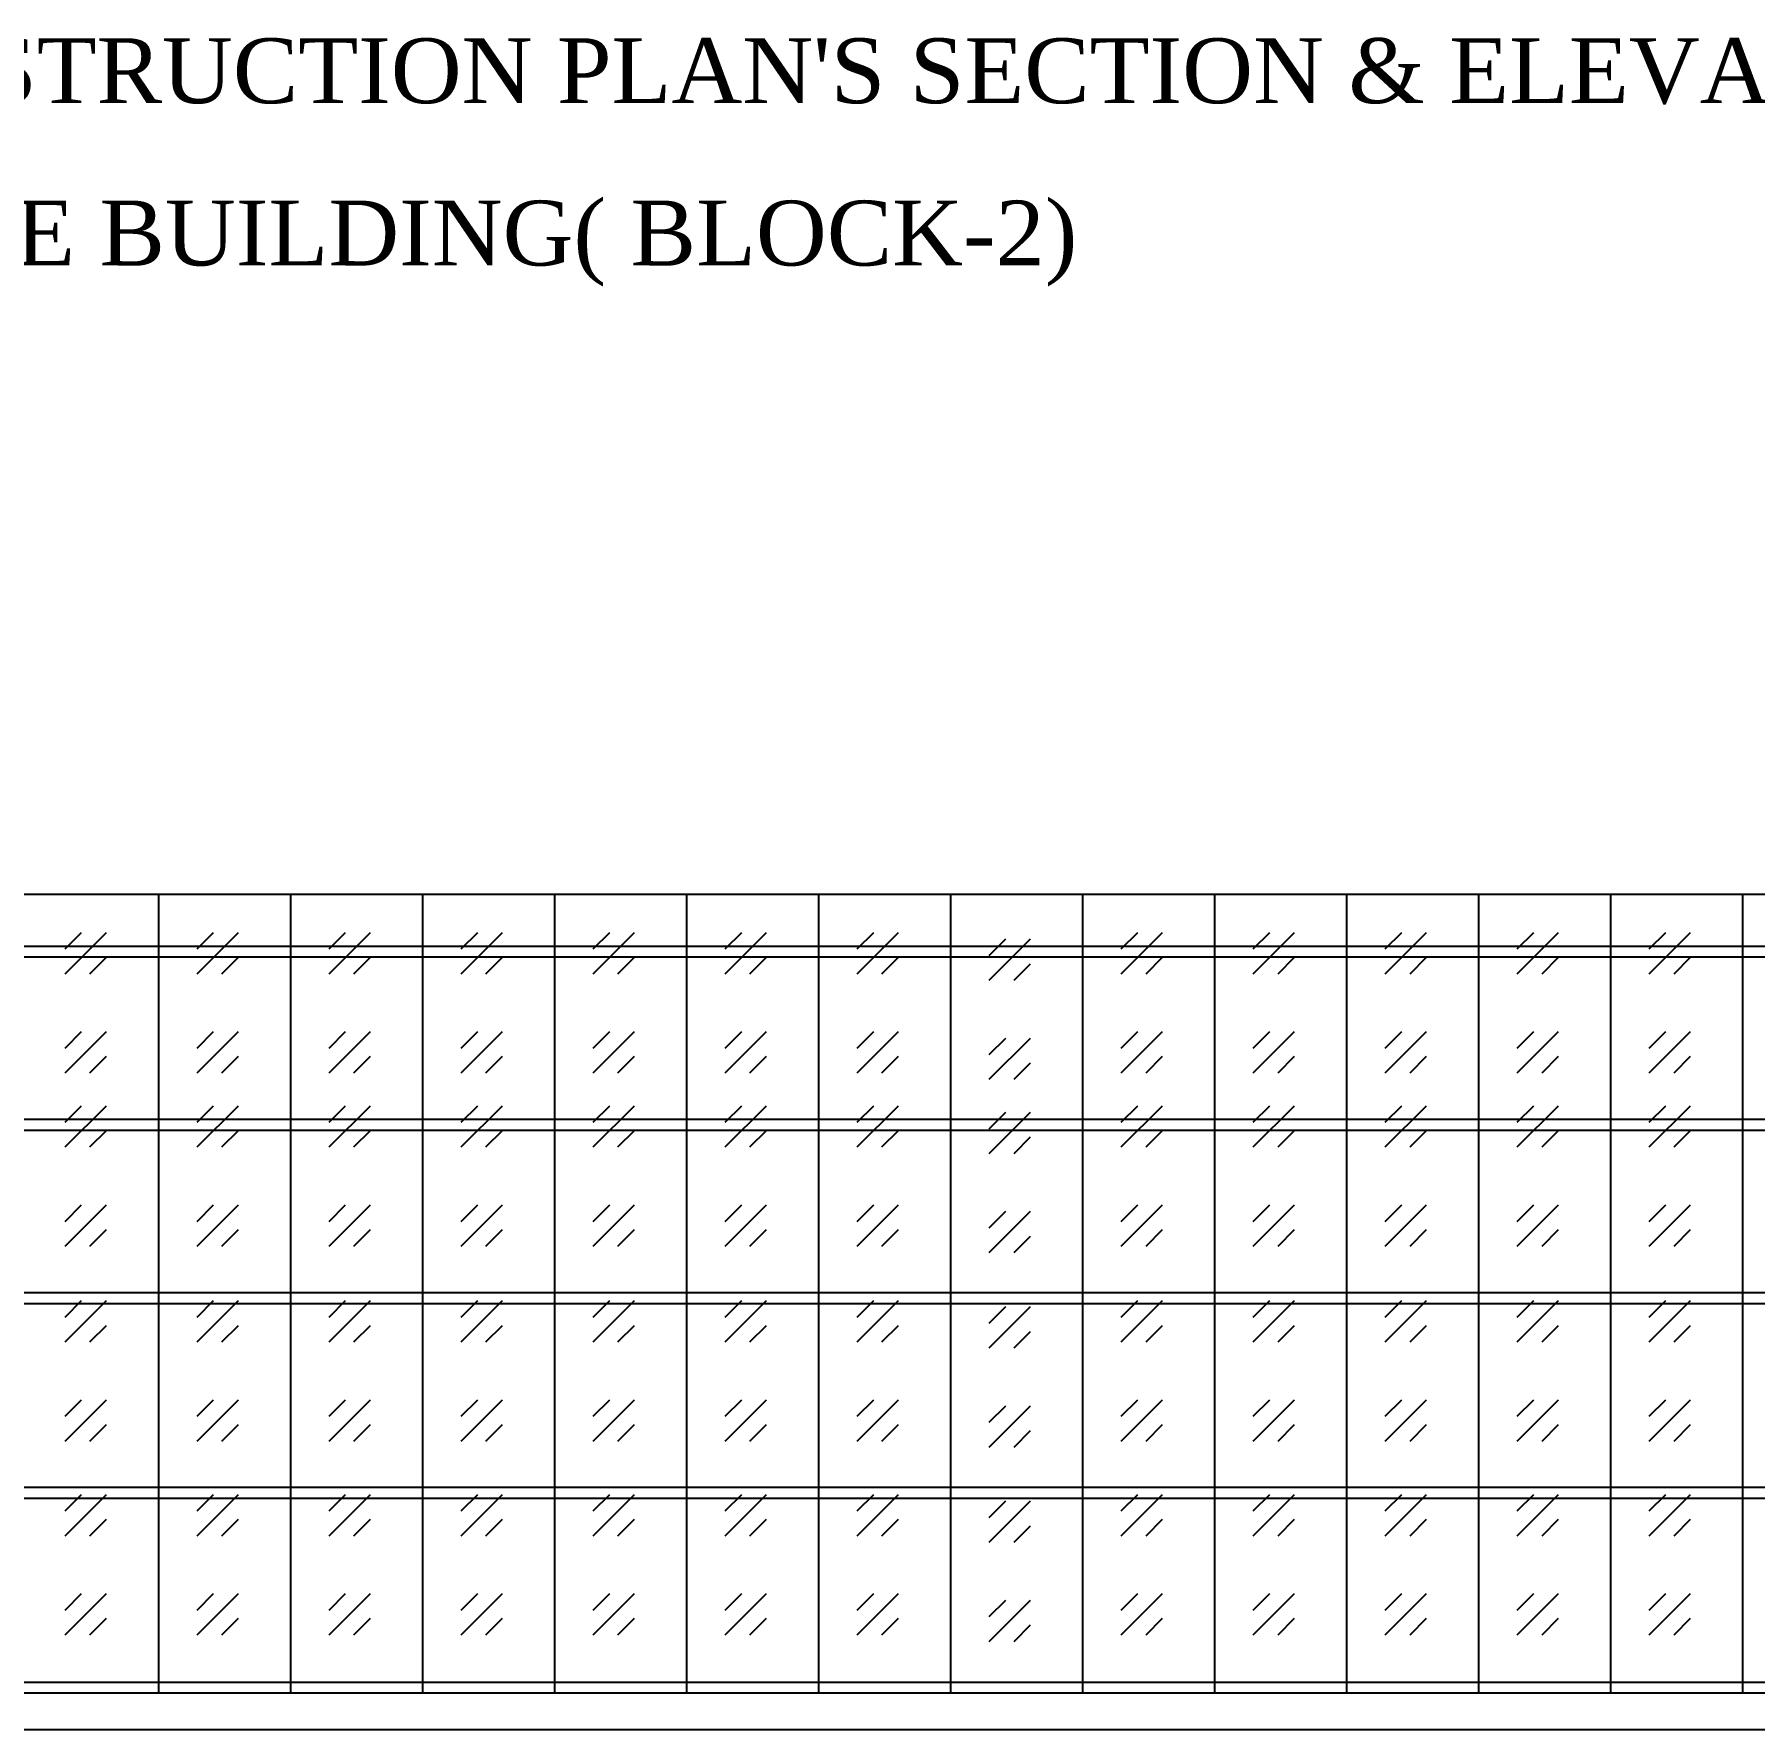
# Model space of a CAD drawing. Header units: metres. Extents: x 3229 to 14086, y -2906 to 1156.
# Drawn here: x 13930.67 to 13970.41, y -2724.19 to -2685.01 of the extents above; entities that cross this region are included whole.
import ezdxf

# ---------------------------------------------------------------- set-up
doc = ezdxf.new("R2010")
doc.units = ezdxf.units.M
doc.header["$MEASUREMENT"] = 0
doc.styles.add('i', font='romantic.ttf')

msp = doc.modelspace()

# ---------------------------------------------------------------- hatches: boundary and pattern name
at = {"ltscale": 0.2}
h = msp.add_hatch(dxfattribs=at)
h.set_pattern_fill('GOST_GLASS', color=0, scale=0.27)
h.set_pattern_definition([(45, (-29196551.2373, 4664351.4465), (2.29102597104, 0), [1.35, -1.89]), (45, (-29196550.6645, 4664351.4465), (2.29102597104, 0), [0.54, -2.7]), (45, (-29196551.2373, 4664352.0193), (2.29102597104, 0), [0.54, -2.7])])
edge = h.paths.add_edge_path()
edge.add_line((13933.128, -2708.949), (13933.128, -2705.537))
edge.add_line((13933.128, -2705.537), (13930.849, -2705.537))
edge.add_line((13930.849, -2705.537), (13930.849, -2709.346))
edge.add_line((13930.849, -2709.346), (13933.128, -2709.346))
h = msp.add_hatch(dxfattribs=at)
h.set_pattern_fill('GOST_GLASS', color=0, scale=0.27)
h.set_pattern_definition([(45, (-29196548.1873, 4664351.4465), (2.29102597104, 0), [1.35, -1.89]), (45, (-29196547.6145, 4664351.4465), (2.29102597104, 0), [0.54, -2.7]), (45, (-29196548.1873, 4664352.0193), (2.29102597104, 0), [0.54, -2.7])])
edge = h.paths.add_edge_path()
edge.add_line((13936.178, -2708.949), (13936.178, -2705.537))
edge.add_line((13936.178, -2705.537), (13933.899, -2705.537))
edge.add_line((13933.899, -2705.537), (13933.899, -2709.346))
edge.add_line((13933.899, -2709.346), (13936.178, -2709.346))
h = msp.add_hatch(dxfattribs=at)
h.set_pattern_fill('GOST_GLASS', color=0, scale=0.27)
h.set_pattern_definition([(45, (-29196545.1373, 4664351.4465), (2.29102597104, 0), [1.35, -1.89]), (45, (-29196544.5645, 4664351.4465), (2.29102597104, 0), [0.54, -2.7]), (45, (-29196545.1373, 4664352.0193), (2.29102597104, 0), [0.54, -2.7])])
edge = h.paths.add_edge_path()
edge.add_line((13939.228, -2708.949), (13939.228, -2705.537))
edge.add_line((13939.228, -2705.537), (13936.949, -2705.537))
edge.add_line((13936.949, -2705.537), (13936.949, -2709.346))
edge.add_line((13936.949, -2709.346), (13939.228, -2709.346))
h = msp.add_hatch(dxfattribs=at)
h.set_pattern_fill('GOST_GLASS', color=0, scale=0.27)
h.set_pattern_definition([(45, (-29196542.0873, 4664351.4465), (2.29102597104, 0), [1.35, -1.89]), (45, (-29196541.5145, 4664351.4465), (2.29102597104, 0), [0.54, -2.7]), (45, (-29196542.0873, 4664352.0193), (2.29102597104, 0), [0.54, -2.7])])
edge = h.paths.add_edge_path()
edge.add_line((13942.278, -2708.949), (13942.278, -2705.537))
edge.add_line((13942.278, -2705.537), (13939.999, -2705.537))
edge.add_line((13939.999, -2705.537), (13939.999, -2709.346))
edge.add_line((13939.999, -2709.346), (13942.278, -2709.346))
h = msp.add_hatch(dxfattribs=at)
h.set_pattern_fill('GOST_GLASS', color=0, scale=0.27)
h.set_pattern_definition([(45, (-29196539.0373, 4664351.4465), (2.29102597104, 0), [1.35, -1.89]), (45, (-29196538.4645, 4664351.4465), (2.29102597104, 0), [0.54, -2.7]), (45, (-29196539.0373, 4664352.0193), (2.29102597104, 0), [0.54, -2.7])])
edge = h.paths.add_edge_path()
edge.add_line((13945.328, -2708.949), (13945.328, -2705.537))
edge.add_line((13945.328, -2705.537), (13943.049, -2705.537))
edge.add_line((13943.049, -2705.537), (13943.049, -2709.346))
edge.add_line((13943.049, -2709.346), (13945.328, -2709.346))
h = msp.add_hatch(dxfattribs=at)
h.set_pattern_fill('GOST_GLASS', color=0, scale=0.27)
h.set_pattern_definition([(45, (-29196535.9873, 4664351.4465), (2.29102597104, 0), [1.35, -1.89]), (45, (-29196535.4145, 4664351.4465), (2.29102597104, 0), [0.54, -2.7]), (45, (-29196535.9873, 4664352.0193), (2.29102597104, 0), [0.54, -2.7])])
edge = h.paths.add_edge_path()
edge.add_line((13948.378, -2708.949), (13948.378, -2705.537))
edge.add_line((13948.378, -2705.537), (13946.099, -2705.537))
edge.add_line((13946.099, -2705.537), (13946.099, -2709.346))
edge.add_line((13946.099, -2709.346), (13948.378, -2709.346))
h = msp.add_hatch(dxfattribs=at)
h.set_pattern_fill('GOST_GLASS', color=0, scale=0.27)
h.set_pattern_definition([(45, (-29196532.9373, 4664351.4465), (2.29102597104, 0), [1.35, -1.89]), (45, (-29196532.3645, 4664351.4465), (2.29102597104, 0), [0.54, -2.7]), (45, (-29196532.9373, 4664352.0193), (2.29102597104, 0), [0.54, -2.7])])
edge = h.paths.add_edge_path()
edge.add_line((13951.428, -2708.949), (13951.428, -2705.537))
edge.add_line((13951.428, -2705.537), (13949.149, -2705.537))
edge.add_line((13949.149, -2705.537), (13949.149, -2709.346))
edge.add_line((13949.149, -2709.346), (13951.428, -2709.346))
h = msp.add_hatch(dxfattribs=at)
h.set_pattern_fill('GOST_GLASS', color=0, scale=0.27)
h.set_pattern_definition([(45, (-29196526.8373, 4664351.4465), (2.29102597104, 0), [1.35, -1.89]), (45, (-29196526.2645, 4664351.4465), (2.29102597104, 0), [0.54, -2.7]), (45, (-29196526.8373, 4664352.0193), (2.29102597104, 0), [0.54, -2.7])])
edge = h.paths.add_edge_path()
edge.add_line((13957.528, -2708.949), (13957.528, -2705.537))
edge.add_line((13957.528, -2705.537), (13955.249, -2705.537))
edge.add_line((13955.249, -2705.537), (13955.249, -2709.346))
edge.add_line((13955.249, -2709.346), (13957.528, -2709.346))
h = msp.add_hatch(dxfattribs=at)
h.set_pattern_fill('GOST_GLASS', color=0, scale=0.27)
h.set_pattern_definition([(45, (-29196523.7873, 4664351.4465), (2.29102597104, 0), [1.35, -1.89]), (45, (-29196523.2145, 4664351.4465), (2.29102597104, 0), [0.54, -2.7]), (45, (-29196523.7873, 4664352.0193), (2.29102597104, 0), [0.54, -2.7])])
edge = h.paths.add_edge_path()
edge.add_line((13960.578, -2708.949), (13960.578, -2705.537))
edge.add_line((13960.578, -2705.537), (13958.299, -2705.537))
edge.add_line((13958.299, -2705.537), (13958.299, -2709.346))
edge.add_line((13958.299, -2709.346), (13960.578, -2709.346))
h = msp.add_hatch(dxfattribs=at)
h.set_pattern_fill('GOST_GLASS', color=0, scale=0.27)
h.set_pattern_definition([(45, (-29196520.7373, 4664351.4465), (2.29102597104, 0), [1.35, -1.89]), (45, (-29196520.1645, 4664351.4465), (2.29102597104, 0), [0.54, -2.7]), (45, (-29196520.7373, 4664352.0193), (2.29102597104, 0), [0.54, -2.7])])
edge = h.paths.add_edge_path()
edge.add_line((13963.628, -2708.949), (13963.628, -2705.537))
edge.add_line((13963.628, -2705.537), (13961.349, -2705.537))
edge.add_line((13961.349, -2705.537), (13961.349, -2709.346))
edge.add_line((13961.349, -2709.346), (13963.628, -2709.346))
h = msp.add_hatch(dxfattribs=at)
h.set_pattern_fill('GOST_GLASS', color=0, scale=0.27)
h.set_pattern_definition([(45, (-29196517.6873, 4664351.4465), (2.29102597104, 0), [1.35, -1.89]), (45, (-29196517.1145, 4664351.4465), (2.29102597104, 0), [0.54, -2.7]), (45, (-29196517.6873, 4664352.0193), (2.29102597104, 0), [0.54, -2.7])])
edge = h.paths.add_edge_path()
edge.add_line((13966.678, -2708.949), (13966.678, -2705.537))
edge.add_line((13966.678, -2705.537), (13964.399, -2705.537))
edge.add_line((13964.399, -2705.537), (13964.399, -2709.346))
edge.add_line((13964.399, -2709.346), (13966.678, -2709.346))
h = msp.add_hatch(dxfattribs=at)
h.set_pattern_fill('GOST_GLASS', color=0, scale=0.27)
h.set_pattern_definition([(45, (-29196514.6373, 4664351.4465), (2.29102597104, 0), [1.35, -1.89]), (45, (-29196514.0645, 4664351.4465), (2.29102597104, 0), [0.54, -2.7]), (45, (-29196514.6373, 4664352.0193), (2.29102597104, 0), [0.54, -2.7])])
edge = h.paths.add_edge_path()
edge.add_line((13969.728, -2708.949), (13969.728, -2705.537))
edge.add_line((13969.728, -2705.537), (13967.449, -2705.537))
edge.add_line((13967.449, -2705.537), (13967.449, -2709.346))
edge.add_line((13967.449, -2709.346), (13969.728, -2709.346))
h = msp.add_hatch(dxfattribs=at)
h.set_pattern_fill('GOST_GLASS', color=0, scale=0.27)
h.set_pattern_definition([(45, (-29196529.8873, 4664351.2965), (2.29102597104, 0), [1.35, -1.89]), (45, (-29196529.3145, 4664351.2965), (2.29102597104, 0), [0.54, -2.7]), (45, (-29196529.8873, 4664351.8693), (2.29102597104, 0), [0.54, -2.7])])
edge = h.paths.add_edge_path()
edge.add_line((13954.478, -2709.099), (13954.478, -2705.687))
edge.add_line((13954.478, -2705.687), (13952.199, -2705.687))
edge.add_line((13952.199, -2705.687), (13952.199, -2709.496))
edge.add_line((13952.199, -2709.496), (13954.478, -2709.496))
h = msp.add_hatch(dxfattribs=at)
h.set_pattern_fill('GOST_GLASS', color=0, scale=0.27)
h.set_pattern_definition([(45, (-29196551.2373, 4664347.4415), (2.29102597104, 0), [1.35, -1.89]), (45, (-29196550.6645, 4664347.4415), (2.29102597104, 0), [0.54, -2.7]), (45, (-29196551.2373, 4664348.0143), (2.29102597104, 0), [0.54, -2.7])])
edge = h.paths.add_edge_path()
edge.add_line((13933.128, -2712.954), (13933.128, -2709.542))
edge.add_line((13933.128, -2709.542), (13930.849, -2709.542))
edge.add_line((13930.849, -2709.542), (13930.849, -2713.351))
edge.add_line((13930.849, -2713.351), (13933.128, -2713.351))
h = msp.add_hatch(dxfattribs=at)
h.set_pattern_fill('GOST_GLASS', color=0, scale=0.27)
h.set_pattern_definition([(45, (-29196548.1873, 4664347.4415), (2.29102597104, 0), [1.35, -1.89]), (45, (-29196547.6145, 4664347.4415), (2.29102597104, 0), [0.54, -2.7]), (45, (-29196548.1873, 4664348.0143), (2.29102597104, 0), [0.54, -2.7])])
edge = h.paths.add_edge_path()
edge.add_line((13936.178, -2712.954), (13936.178, -2709.542))
edge.add_line((13936.178, -2709.542), (13933.899, -2709.542))
edge.add_line((13933.899, -2709.542), (13933.899, -2713.351))
edge.add_line((13933.899, -2713.351), (13936.178, -2713.351))
h = msp.add_hatch(dxfattribs=at)
h.set_pattern_fill('GOST_GLASS', color=0, scale=0.27)
h.set_pattern_definition([(45, (-29196545.1373, 4664347.4415), (2.29102597104, 0), [1.35, -1.89]), (45, (-29196544.5645, 4664347.4415), (2.29102597104, 0), [0.54, -2.7]), (45, (-29196545.1373, 4664348.0143), (2.29102597104, 0), [0.54, -2.7])])
edge = h.paths.add_edge_path()
edge.add_line((13939.228, -2712.954), (13939.228, -2709.542))
edge.add_line((13939.228, -2709.542), (13936.949, -2709.542))
edge.add_line((13936.949, -2709.542), (13936.949, -2713.351))
edge.add_line((13936.949, -2713.351), (13939.228, -2713.351))
h = msp.add_hatch(dxfattribs=at)
h.set_pattern_fill('GOST_GLASS', color=0, scale=0.27)
h.set_pattern_definition([(45, (-29196542.0873, 4664347.4415), (2.29102597104, 0), [1.35, -1.89]), (45, (-29196541.5145, 4664347.4415), (2.29102597104, 0), [0.54, -2.7]), (45, (-29196542.0873, 4664348.0143), (2.29102597104, 0), [0.54, -2.7])])
edge = h.paths.add_edge_path()
edge.add_line((13942.278, -2712.954), (13942.278, -2709.542))
edge.add_line((13942.278, -2709.542), (13939.999, -2709.542))
edge.add_line((13939.999, -2709.542), (13939.999, -2713.351))
edge.add_line((13939.999, -2713.351), (13942.278, -2713.351))
h = msp.add_hatch(dxfattribs=at)
h.set_pattern_fill('GOST_GLASS', color=0, scale=0.27)
h.set_pattern_definition([(45, (-29196539.0373, 4664347.4415), (2.29102597104, 0), [1.35, -1.89]), (45, (-29196538.4645, 4664347.4415), (2.29102597104, 0), [0.54, -2.7]), (45, (-29196539.0373, 4664348.0143), (2.29102597104, 0), [0.54, -2.7])])
edge = h.paths.add_edge_path()
edge.add_line((13945.328, -2712.954), (13945.328, -2709.542))
edge.add_line((13945.328, -2709.542), (13943.049, -2709.542))
edge.add_line((13943.049, -2709.542), (13943.049, -2713.351))
edge.add_line((13943.049, -2713.351), (13945.328, -2713.351))
h = msp.add_hatch(dxfattribs=at)
h.set_pattern_fill('GOST_GLASS', color=0, scale=0.27)
h.set_pattern_definition([(45, (-29196535.9873, 4664347.4415), (2.29102597104, 0), [1.35, -1.89]), (45, (-29196535.4145, 4664347.4415), (2.29102597104, 0), [0.54, -2.7]), (45, (-29196535.9873, 4664348.0143), (2.29102597104, 0), [0.54, -2.7])])
edge = h.paths.add_edge_path()
edge.add_line((13948.378, -2712.954), (13948.378, -2709.542))
edge.add_line((13948.378, -2709.542), (13946.099, -2709.542))
edge.add_line((13946.099, -2709.542), (13946.099, -2713.351))
edge.add_line((13946.099, -2713.351), (13948.378, -2713.351))
h = msp.add_hatch(dxfattribs=at)
h.set_pattern_fill('GOST_GLASS', color=0, scale=0.27)
h.set_pattern_definition([(45, (-29196532.9373, 4664347.4415), (2.29102597104, 0), [1.35, -1.89]), (45, (-29196532.3645, 4664347.4415), (2.29102597104, 0), [0.54, -2.7]), (45, (-29196532.9373, 4664348.0143), (2.29102597104, 0), [0.54, -2.7])])
edge = h.paths.add_edge_path()
edge.add_line((13951.428, -2712.954), (13951.428, -2709.542))
edge.add_line((13951.428, -2709.542), (13949.149, -2709.542))
edge.add_line((13949.149, -2709.542), (13949.149, -2713.351))
edge.add_line((13949.149, -2713.351), (13951.428, -2713.351))
h = msp.add_hatch(dxfattribs=at)
h.set_pattern_fill('GOST_GLASS', color=0, scale=0.27)
h.set_pattern_definition([(45, (-29196526.8373, 4664347.4415), (2.29102597104, 0), [1.35, -1.89]), (45, (-29196526.2645, 4664347.4415), (2.29102597104, 0), [0.54, -2.7]), (45, (-29196526.8373, 4664348.0143), (2.29102597104, 0), [0.54, -2.7])])
edge = h.paths.add_edge_path()
edge.add_line((13957.528, -2712.954), (13957.528, -2709.542))
edge.add_line((13957.528, -2709.542), (13955.249, -2709.542))
edge.add_line((13955.249, -2709.542), (13955.249, -2713.351))
edge.add_line((13955.249, -2713.351), (13957.528, -2713.351))
h = msp.add_hatch(dxfattribs=at)
h.set_pattern_fill('GOST_GLASS', color=0, scale=0.27)
h.set_pattern_definition([(45, (-29196523.7873, 4664347.4415), (2.29102597104, 0), [1.35, -1.89]), (45, (-29196523.2145, 4664347.4415), (2.29102597104, 0), [0.54, -2.7]), (45, (-29196523.7873, 4664348.0143), (2.29102597104, 0), [0.54, -2.7])])
edge = h.paths.add_edge_path()
edge.add_line((13960.578, -2712.954), (13960.578, -2709.542))
edge.add_line((13960.578, -2709.542), (13958.299, -2709.542))
edge.add_line((13958.299, -2709.542), (13958.299, -2713.351))
edge.add_line((13958.299, -2713.351), (13960.578, -2713.351))
h = msp.add_hatch(dxfattribs=at)
h.set_pattern_fill('GOST_GLASS', color=0, scale=0.27)
h.set_pattern_definition([(45, (-29196520.7373, 4664347.4415), (2.29102597104, 0), [1.35, -1.89]), (45, (-29196520.1645, 4664347.4415), (2.29102597104, 0), [0.54, -2.7]), (45, (-29196520.7373, 4664348.0143), (2.29102597104, 0), [0.54, -2.7])])
edge = h.paths.add_edge_path()
edge.add_line((13963.628, -2712.954), (13963.628, -2709.542))
edge.add_line((13963.628, -2709.542), (13961.349, -2709.542))
edge.add_line((13961.349, -2709.542), (13961.349, -2713.351))
edge.add_line((13961.349, -2713.351), (13963.628, -2713.351))
h = msp.add_hatch(dxfattribs=at)
h.set_pattern_fill('GOST_GLASS', color=0, scale=0.27)
h.set_pattern_definition([(45, (-29196517.6873, 4664347.4415), (2.29102597104, 0), [1.35, -1.89]), (45, (-29196517.1145, 4664347.4415), (2.29102597104, 0), [0.54, -2.7]), (45, (-29196517.6873, 4664348.0143), (2.29102597104, 0), [0.54, -2.7])])
edge = h.paths.add_edge_path()
edge.add_line((13966.678, -2712.954), (13966.678, -2709.542))
edge.add_line((13966.678, -2709.542), (13964.399, -2709.542))
edge.add_line((13964.399, -2709.542), (13964.399, -2713.351))
edge.add_line((13964.399, -2713.351), (13966.678, -2713.351))
h = msp.add_hatch(dxfattribs=at)
h.set_pattern_fill('GOST_GLASS', color=0, scale=0.27)
h.set_pattern_definition([(45, (-29196514.6373, 4664347.4415), (2.29102597104, 0), [1.35, -1.89]), (45, (-29196514.0645, 4664347.4415), (2.29102597104, 0), [0.54, -2.7]), (45, (-29196514.6373, 4664348.0143), (2.29102597104, 0), [0.54, -2.7])])
edge = h.paths.add_edge_path()
edge.add_line((13969.728, -2712.954), (13969.728, -2709.542))
edge.add_line((13969.728, -2709.542), (13967.449, -2709.542))
edge.add_line((13967.449, -2709.542), (13967.449, -2713.351))
edge.add_line((13967.449, -2713.351), (13969.728, -2713.351))
h = msp.add_hatch(dxfattribs=at)
h.set_pattern_fill('GOST_GLASS', color=0, scale=0.27)
h.set_pattern_definition([(45, (-29196529.8873, 4664347.2915), (2.29102597104, 0), [1.35, -1.89]), (45, (-29196529.3145, 4664347.2915), (2.29102597104, 0), [0.54, -2.7]), (45, (-29196529.8873, 4664347.8643), (2.29102597104, 0), [0.54, -2.7])])
edge = h.paths.add_edge_path()
edge.add_line((13954.478, -2713.104), (13954.478, -2709.692))
edge.add_line((13954.478, -2709.692), (13952.199, -2709.692))
edge.add_line((13952.199, -2709.692), (13952.199, -2713.501))
edge.add_line((13952.199, -2713.501), (13954.478, -2713.501))
h = msp.add_hatch(dxfattribs=at)
h.set_pattern_fill('GOST_GLASS', color=0, scale=0.27)
h.set_pattern_definition([(45, (-29196551.2373, 4664342.9374), (2.29102597104, 0), [1.35, -1.89]), (45, (-29196550.6645, 4664342.9374), (2.29102597104, 0), [0.54, -2.7]), (45, (-29196551.2373, 4664343.5102), (2.29102597104, 0), [0.54, -2.7])])
edge = h.paths.add_edge_path()
edge.add_line((13933.128, -2717.458), (13933.128, -2714.046))
edge.add_line((13933.128, -2714.046), (13930.849, -2714.046))
edge.add_line((13930.849, -2714.046), (13930.849, -2717.855))
edge.add_line((13930.849, -2717.855), (13933.128, -2717.855))
h = msp.add_hatch(dxfattribs=at)
h.set_pattern_fill('GOST_GLASS', color=0, scale=0.27)
h.set_pattern_definition([(45, (-29196548.1873, 4664342.9374), (2.29102597104, 0), [1.35, -1.89]), (45, (-29196547.6145, 4664342.9374), (2.29102597104, 0), [0.54, -2.7]), (45, (-29196548.1873, 4664343.5102), (2.29102597104, 0), [0.54, -2.7])])
edge = h.paths.add_edge_path()
edge.add_line((13936.178, -2717.458), (13936.178, -2714.046))
edge.add_line((13936.178, -2714.046), (13933.899, -2714.046))
edge.add_line((13933.899, -2714.046), (13933.899, -2717.855))
edge.add_line((13933.899, -2717.855), (13936.178, -2717.855))
h = msp.add_hatch(dxfattribs=at)
h.set_pattern_fill('GOST_GLASS', color=0, scale=0.27)
h.set_pattern_definition([(45, (-29196545.1373, 4664342.9374), (2.29102597104, 0), [1.35, -1.89]), (45, (-29196544.5645, 4664342.9374), (2.29102597104, 0), [0.54, -2.7]), (45, (-29196545.1373, 4664343.5102), (2.29102597104, 0), [0.54, -2.7])])
edge = h.paths.add_edge_path()
edge.add_line((13939.228, -2717.458), (13939.228, -2714.046))
edge.add_line((13939.228, -2714.046), (13936.949, -2714.046))
edge.add_line((13936.949, -2714.046), (13936.949, -2717.855))
edge.add_line((13936.949, -2717.855), (13939.228, -2717.855))
h = msp.add_hatch(dxfattribs=at)
h.set_pattern_fill('GOST_GLASS', color=0, scale=0.27)
h.set_pattern_definition([(45, (-29196542.0873, 4664342.9374), (2.29102597104, 0), [1.35, -1.89]), (45, (-29196541.5145, 4664342.9374), (2.29102597104, 0), [0.54, -2.7]), (45, (-29196542.0873, 4664343.5102), (2.29102597104, 0), [0.54, -2.7])])
edge = h.paths.add_edge_path()
edge.add_line((13942.278, -2717.458), (13942.278, -2714.046))
edge.add_line((13942.278, -2714.046), (13939.999, -2714.046))
edge.add_line((13939.999, -2714.046), (13939.999, -2717.855))
edge.add_line((13939.999, -2717.855), (13942.278, -2717.855))
h = msp.add_hatch(dxfattribs=at)
h.set_pattern_fill('GOST_GLASS', color=0, scale=0.27)
h.set_pattern_definition([(45, (-29196539.0373, 4664342.9374), (2.29102597104, 0), [1.35, -1.89]), (45, (-29196538.4645, 4664342.9374), (2.29102597104, 0), [0.54, -2.7]), (45, (-29196539.0373, 4664343.5102), (2.29102597104, 0), [0.54, -2.7])])
edge = h.paths.add_edge_path()
edge.add_line((13945.328, -2717.458), (13945.328, -2714.046))
edge.add_line((13945.328, -2714.046), (13943.049, -2714.046))
edge.add_line((13943.049, -2714.046), (13943.049, -2717.855))
edge.add_line((13943.049, -2717.855), (13945.328, -2717.855))
h = msp.add_hatch(dxfattribs=at)
h.set_pattern_fill('GOST_GLASS', color=0, scale=0.27)
h.set_pattern_definition([(45, (-29196535.9873, 4664342.9374), (2.29102597104, 0), [1.35, -1.89]), (45, (-29196535.4145, 4664342.9374), (2.29102597104, 0), [0.54, -2.7]), (45, (-29196535.9873, 4664343.5102), (2.29102597104, 0), [0.54, -2.7])])
edge = h.paths.add_edge_path()
edge.add_line((13948.378, -2717.458), (13948.378, -2714.046))
edge.add_line((13948.378, -2714.046), (13946.099, -2714.046))
edge.add_line((13946.099, -2714.046), (13946.099, -2717.855))
edge.add_line((13946.099, -2717.855), (13948.378, -2717.855))
h = msp.add_hatch(dxfattribs=at)
h.set_pattern_fill('GOST_GLASS', color=0, scale=0.27)
h.set_pattern_definition([(45, (-29196532.9373, 4664342.9374), (2.29102597104, 0), [1.35, -1.89]), (45, (-29196532.3645, 4664342.9374), (2.29102597104, 0), [0.54, -2.7]), (45, (-29196532.9373, 4664343.5102), (2.29102597104, 0), [0.54, -2.7])])
edge = h.paths.add_edge_path()
edge.add_line((13951.428, -2717.458), (13951.428, -2714.046))
edge.add_line((13951.428, -2714.046), (13949.149, -2714.046))
edge.add_line((13949.149, -2714.046), (13949.149, -2717.855))
edge.add_line((13949.149, -2717.855), (13951.428, -2717.855))
h = msp.add_hatch(dxfattribs=at)
h.set_pattern_fill('GOST_GLASS', color=0, scale=0.27)
h.set_pattern_definition([(45, (-29196529.8873, 4664342.7974), (2.29102597104, 0), [1.35, -1.89]), (45, (-29196529.3145, 4664342.7974), (2.29102597104, 0), [0.54, -2.7]), (45, (-29196529.8873, 4664343.3702), (2.29102597104, 0), [0.54, -2.7])])
edge = h.paths.add_edge_path()
edge.add_line((13954.478, -2717.598), (13954.478, -2714.186))
edge.add_line((13954.478, -2714.186), (13952.199, -2714.186))
edge.add_line((13952.199, -2714.186), (13952.199, -2717.995))
edge.add_line((13952.199, -2717.995), (13954.478, -2717.995))
h = msp.add_hatch(dxfattribs=at)
h.set_pattern_fill('GOST_GLASS', color=0, scale=0.27)
h.set_pattern_definition([(45, (-29196526.8373, 4664342.9374), (2.29102597104, 0), [1.35, -1.89]), (45, (-29196526.2645, 4664342.9374), (2.29102597104, 0), [0.54, -2.7]), (45, (-29196526.8373, 4664343.5102), (2.29102597104, 0), [0.54, -2.7])])
edge = h.paths.add_edge_path()
edge.add_line((13957.528, -2717.458), (13957.528, -2714.046))
edge.add_line((13957.528, -2714.046), (13955.249, -2714.046))
edge.add_line((13955.249, -2714.046), (13955.249, -2717.855))
edge.add_line((13955.249, -2717.855), (13957.528, -2717.855))
h = msp.add_hatch(dxfattribs=at)
h.set_pattern_fill('GOST_GLASS', color=0, scale=0.27)
h.set_pattern_definition([(45, (-29196523.7873, 4664342.9374), (2.29102597104, 0), [1.35, -1.89]), (45, (-29196523.2145, 4664342.9374), (2.29102597104, 0), [0.54, -2.7]), (45, (-29196523.7873, 4664343.5102), (2.29102597104, 0), [0.54, -2.7])])
edge = h.paths.add_edge_path()
edge.add_line((13960.578, -2717.458), (13960.578, -2714.046))
edge.add_line((13960.578, -2714.046), (13958.299, -2714.046))
edge.add_line((13958.299, -2714.046), (13958.299, -2717.855))
edge.add_line((13958.299, -2717.855), (13960.578, -2717.855))
h = msp.add_hatch(dxfattribs=at)
h.set_pattern_fill('GOST_GLASS', color=0, scale=0.27)
h.set_pattern_definition([(45, (-29196520.7373, 4664342.9374), (2.29102597104, 0), [1.35, -1.89]), (45, (-29196520.1645, 4664342.9374), (2.29102597104, 0), [0.54, -2.7]), (45, (-29196520.7373, 4664343.5102), (2.29102597104, 0), [0.54, -2.7])])
edge = h.paths.add_edge_path()
edge.add_line((13963.628, -2717.458), (13963.628, -2714.046))
edge.add_line((13963.628, -2714.046), (13961.349, -2714.046))
edge.add_line((13961.349, -2714.046), (13961.349, -2717.855))
edge.add_line((13961.349, -2717.855), (13963.628, -2717.855))
h = msp.add_hatch(dxfattribs=at)
h.set_pattern_fill('GOST_GLASS', color=0, scale=0.27)
h.set_pattern_definition([(45, (-29196517.6873, 4664342.9374), (2.29102597104, 0), [1.35, -1.89]), (45, (-29196517.1145, 4664342.9374), (2.29102597104, 0), [0.54, -2.7]), (45, (-29196517.6873, 4664343.5102), (2.29102597104, 0), [0.54, -2.7])])
edge = h.paths.add_edge_path()
edge.add_line((13966.678, -2717.458), (13966.678, -2714.046))
edge.add_line((13966.678, -2714.046), (13964.399, -2714.046))
edge.add_line((13964.399, -2714.046), (13964.399, -2717.855))
edge.add_line((13964.399, -2717.855), (13966.678, -2717.855))
h = msp.add_hatch(dxfattribs=at)
h.set_pattern_fill('GOST_GLASS', color=0, scale=0.27)
h.set_pattern_definition([(45, (-29196514.6373, 4664342.9374), (2.29102597104, 0), [1.35, -1.89]), (45, (-29196514.0645, 4664342.9374), (2.29102597104, 0), [0.54, -2.7]), (45, (-29196514.6373, 4664343.5102), (2.29102597104, 0), [0.54, -2.7])])
edge = h.paths.add_edge_path()
edge.add_line((13969.728, -2717.458), (13969.728, -2714.046))
edge.add_line((13969.728, -2714.046), (13967.449, -2714.046))
edge.add_line((13967.449, -2714.046), (13967.449, -2717.855))
edge.add_line((13967.449, -2717.855), (13969.728, -2717.855))
h = msp.add_hatch(dxfattribs=at)
h.set_pattern_fill('GOST_GLASS', color=0, scale=0.27)
h.set_pattern_definition([(45, (-29196551.2373, 4664338.4574), (2.29102597104, 0), [1.35, -1.89]), (45, (-29196550.6645, 4664338.4574), (2.29102597104, 0), [0.54, -2.7]), (45, (-29196551.2373, 4664339.0302), (2.29102597104, 0), [0.54, -2.7])])
edge = h.paths.add_edge_path()
edge.add_line((13933.128, -2721.938), (13933.128, -2718.526))
edge.add_line((13933.128, -2718.526), (13930.849, -2718.526))
edge.add_line((13930.849, -2718.526), (13930.849, -2722.335))
edge.add_line((13930.849, -2722.335), (13933.128, -2722.335))
h = msp.add_hatch(dxfattribs=at)
h.set_pattern_fill('GOST_GLASS', color=0, scale=0.27)
h.set_pattern_definition([(45, (-29196548.1873, 4664338.4574), (2.29102597104, 0), [1.35, -1.89]), (45, (-29196547.6145, 4664338.4574), (2.29102597104, 0), [0.54, -2.7]), (45, (-29196548.1873, 4664339.0302), (2.29102597104, 0), [0.54, -2.7])])
edge = h.paths.add_edge_path()
edge.add_line((13936.178, -2721.938), (13936.178, -2718.526))
edge.add_line((13936.178, -2718.526), (13933.899, -2718.526))
edge.add_line((13933.899, -2718.526), (13933.899, -2722.335))
edge.add_line((13933.899, -2722.335), (13936.178, -2722.335))
h = msp.add_hatch(dxfattribs=at)
h.set_pattern_fill('GOST_GLASS', color=0, scale=0.27)
h.set_pattern_definition([(45, (-29196545.1373, 4664338.4574), (2.29102597104, 0), [1.35, -1.89]), (45, (-29196544.5645, 4664338.4574), (2.29102597104, 0), [0.54, -2.7]), (45, (-29196545.1373, 4664339.0302), (2.29102597104, 0), [0.54, -2.7])])
edge = h.paths.add_edge_path()
edge.add_line((13939.228, -2721.938), (13939.228, -2718.526))
edge.add_line((13939.228, -2718.526), (13936.949, -2718.526))
edge.add_line((13936.949, -2718.526), (13936.949, -2722.335))
edge.add_line((13936.949, -2722.335), (13939.228, -2722.335))
h = msp.add_hatch(dxfattribs=at)
h.set_pattern_fill('GOST_GLASS', color=0, scale=0.27)
h.set_pattern_definition([(45, (-29196542.0873, 4664338.4574), (2.29102597104, 0), [1.35, -1.89]), (45, (-29196541.5145, 4664338.4574), (2.29102597104, 0), [0.54, -2.7]), (45, (-29196542.0873, 4664339.0302), (2.29102597104, 0), [0.54, -2.7])])
edge = h.paths.add_edge_path()
edge.add_line((13942.278, -2721.938), (13942.278, -2718.526))
edge.add_line((13942.278, -2718.526), (13939.999, -2718.526))
edge.add_line((13939.999, -2718.526), (13939.999, -2722.335))
edge.add_line((13939.999, -2722.335), (13942.278, -2722.335))
h = msp.add_hatch(dxfattribs=at)
h.set_pattern_fill('GOST_GLASS', color=0, scale=0.27)
h.set_pattern_definition([(45, (-29196539.0373, 4664338.4574), (2.29102597104, 0), [1.35, -1.89]), (45, (-29196538.4645, 4664338.4574), (2.29102597104, 0), [0.54, -2.7]), (45, (-29196539.0373, 4664339.0302), (2.29102597104, 0), [0.54, -2.7])])
edge = h.paths.add_edge_path()
edge.add_line((13945.328, -2721.938), (13945.328, -2718.526))
edge.add_line((13945.328, -2718.526), (13943.049, -2718.526))
edge.add_line((13943.049, -2718.526), (13943.049, -2722.335))
edge.add_line((13943.049, -2722.335), (13945.328, -2722.335))
h = msp.add_hatch(dxfattribs=at)
h.set_pattern_fill('GOST_GLASS', color=0, scale=0.27)
h.set_pattern_definition([(45, (-29196535.9873, 4664338.4574), (2.29102597104, 0), [1.35, -1.89]), (45, (-29196535.4145, 4664338.4574), (2.29102597104, 0), [0.54, -2.7]), (45, (-29196535.9873, 4664339.0302), (2.29102597104, 0), [0.54, -2.7])])
edge = h.paths.add_edge_path()
edge.add_line((13948.378, -2721.938), (13948.378, -2718.526))
edge.add_line((13948.378, -2718.526), (13946.099, -2718.526))
edge.add_line((13946.099, -2718.526), (13946.099, -2722.335))
edge.add_line((13946.099, -2722.335), (13948.378, -2722.335))
h = msp.add_hatch(dxfattribs=at)
h.set_pattern_fill('GOST_GLASS', color=0, scale=0.27)
h.set_pattern_definition([(45, (-29196532.9373, 4664338.4574), (2.29102597104, 0), [1.35, -1.89]), (45, (-29196532.3645, 4664338.4574), (2.29102597104, 0), [0.54, -2.7]), (45, (-29196532.9373, 4664339.0302), (2.29102597104, 0), [0.54, -2.7])])
edge = h.paths.add_edge_path()
edge.add_line((13951.428, -2721.938), (13951.428, -2718.526))
edge.add_line((13951.428, -2718.526), (13949.149, -2718.526))
edge.add_line((13949.149, -2718.526), (13949.149, -2722.335))
edge.add_line((13949.149, -2722.335), (13951.428, -2722.335))
h = msp.add_hatch(dxfattribs=at)
h.set_pattern_fill('GOST_GLASS', color=0, scale=0.27)
h.set_pattern_definition([(45, (-29196529.8873, 4664338.3074), (2.29102597104, 0), [1.35, -1.89]), (45, (-29196529.3145, 4664338.3074), (2.29102597104, 0), [0.54, -2.7]), (45, (-29196529.8873, 4664338.8802), (2.29102597104, 0), [0.54, -2.7])])
edge = h.paths.add_edge_path()
edge.add_line((13954.478, -2722.088), (13954.478, -2718.676))
edge.add_line((13954.478, -2718.676), (13952.199, -2718.676))
edge.add_line((13952.199, -2718.676), (13952.199, -2722.485))
edge.add_line((13952.199, -2722.485), (13954.478, -2722.485))
h = msp.add_hatch(dxfattribs=at)
h.set_pattern_fill('GOST_GLASS', color=0, scale=0.27)
h.set_pattern_definition([(45, (-29196526.8373, 4664338.4574), (2.29102597104, 0), [1.35, -1.89]), (45, (-29196526.2645, 4664338.4574), (2.29102597104, 0), [0.54, -2.7]), (45, (-29196526.8373, 4664339.0302), (2.29102597104, 0), [0.54, -2.7])])
edge = h.paths.add_edge_path()
edge.add_line((13957.528, -2721.938), (13957.528, -2718.526))
edge.add_line((13957.528, -2718.526), (13955.249, -2718.526))
edge.add_line((13955.249, -2718.526), (13955.249, -2722.335))
edge.add_line((13955.249, -2722.335), (13957.528, -2722.335))
h = msp.add_hatch(dxfattribs=at)
h.set_pattern_fill('GOST_GLASS', color=0, scale=0.27)
h.set_pattern_definition([(45, (-29196523.7873, 4664338.4574), (2.29102597104, 0), [1.35, -1.89]), (45, (-29196523.2145, 4664338.4574), (2.29102597104, 0), [0.54, -2.7]), (45, (-29196523.7873, 4664339.0302), (2.29102597104, 0), [0.54, -2.7])])
edge = h.paths.add_edge_path()
edge.add_line((13960.578, -2721.938), (13960.578, -2718.526))
edge.add_line((13960.578, -2718.526), (13958.299, -2718.526))
edge.add_line((13958.299, -2718.526), (13958.299, -2722.335))
edge.add_line((13958.299, -2722.335), (13960.578, -2722.335))
h = msp.add_hatch(dxfattribs=at)
h.set_pattern_fill('GOST_GLASS', color=0, scale=0.27)
h.set_pattern_definition([(45, (-29196520.7373, 4664338.4574), (2.29102597104, 0), [1.35, -1.89]), (45, (-29196520.1645, 4664338.4574), (2.29102597104, 0), [0.54, -2.7]), (45, (-29196520.7373, 4664339.0302), (2.29102597104, 0), [0.54, -2.7])])
edge = h.paths.add_edge_path()
edge.add_line((13963.628, -2721.938), (13963.628, -2718.526))
edge.add_line((13963.628, -2718.526), (13961.349, -2718.526))
edge.add_line((13961.349, -2718.526), (13961.349, -2722.335))
edge.add_line((13961.349, -2722.335), (13963.628, -2722.335))
h = msp.add_hatch(dxfattribs=at)
h.set_pattern_fill('GOST_GLASS', color=0, scale=0.27)
h.set_pattern_definition([(45, (-29196517.6873, 4664338.4574), (2.29102597104, 0), [1.35, -1.89]), (45, (-29196517.1145, 4664338.4574), (2.29102597104, 0), [0.54, -2.7]), (45, (-29196517.6873, 4664339.0302), (2.29102597104, 0), [0.54, -2.7])])
edge = h.paths.add_edge_path()
edge.add_line((13966.678, -2721.938), (13966.678, -2718.526))
edge.add_line((13966.678, -2718.526), (13964.399, -2718.526))
edge.add_line((13964.399, -2718.526), (13964.399, -2722.335))
edge.add_line((13964.399, -2722.335), (13966.678, -2722.335))
h = msp.add_hatch(dxfattribs=at)
h.set_pattern_fill('GOST_GLASS', color=0, scale=0.27)
h.set_pattern_definition([(45, (-29196514.6373, 4664338.4574), (2.29102597104, 0), [1.35, -1.89]), (45, (-29196514.0645, 4664338.4574), (2.29102597104, 0), [0.54, -2.7]), (45, (-29196514.6373, 4664339.0302), (2.29102597104, 0), [0.54, -2.7])])
edge = h.paths.add_edge_path()
edge.add_line((13969.728, -2721.938), (13969.728, -2718.526))
edge.add_line((13969.728, -2718.526), (13967.449, -2718.526))
edge.add_line((13967.449, -2718.526), (13967.449, -2722.335))
edge.add_line((13967.449, -2722.335), (13969.728, -2722.335))

# ---------------------------------------------------------------- linework, layer by layer
at = {"color": 0, "ltscale": 0.2}
for p, q in [((13899.994, -2704.882), (14064.675, -2704.882)), ((13933.544, -2723.342), (13933.544, -2704.882)), ((13936.594, -2723.342), (13936.594, -2704.882)), ((13939.644, -2723.342), (13939.644, -2704.882)), ((13942.694, -2723.342), (13942.694, -2704.882)), ((13945.744, -2723.342), (13945.744, -2704.882)), ((13948.794, -2723.342), (13948.794, -2704.882)), ((13951.844, -2723.342), (13951.844, -2704.882)), ((13954.894, -2723.342), (13954.894, -2704.882)), ((13957.944, -2723.342), (13957.944, -2704.882)), ((13960.994, -2723.342), (13960.994, -2704.882)), ((13964.044, -2723.342), (13964.044, -2704.882)), ((13967.094, -2723.342), (13967.094, -2704.882)), ((13970.144, -2723.342), (13970.144, -2704.882)), ((13899.994, -2706.082), (14064.675, -2706.082)), ((13899.994, -2706.332), (14064.675, -2706.332)), ((13899.994, -2710.087), (14064.675, -2710.087)), ((13899.994, -2710.337), (14064.675, -2710.337)), ((13899.994, -2714.092), (14064.675, -2714.092)), ((13899.994, -2714.342), (14064.675, -2714.342)), ((13899.994, -2718.592), (14064.675, -2718.592)), ((13899.994, -2718.842), (14064.675, -2718.842)), ((13899.994, -2723.092), (14064.675, -2723.092)), ((13899.994, -2723.342), (14064.675, -2723.342)), ((13899.994, -2724.192), (14064.675, -2724.192))]:
    msp.add_line(p, q, dxfattribs=at)

# ---------------------------------------------------------------- texts
at = {"color": 0, "insert": (13890.7, -2685.102), "char_height": 1.5, "width": 164.21929, "attachment_point": 1, "line_spacing_factor": 1.5, "style": 'i'}
msp.add_mtext("PLAN SHOWING  THE REVISED  CONSTRUCTION PLAN'S SECTION & ELEVATION OF  PROFESSIONAL CONSULTING OFFICE  BUILDING (BLOCK-1),R.C.C ROOF GROUND FLOOR POWER HOUSE BUILDING( BLOCK-2)", dxfattribs=at)

doc.saveas('drawing.dxf')
